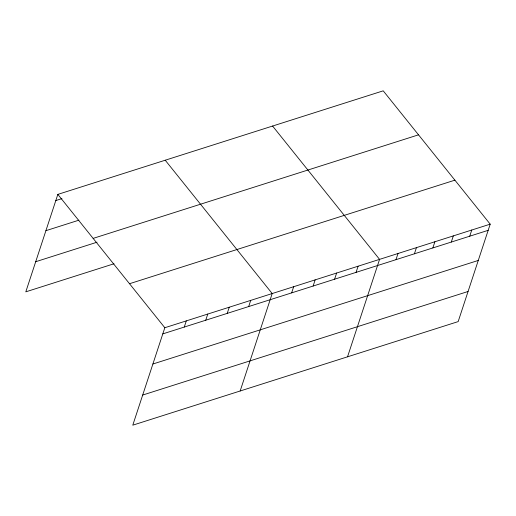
<?xml version="1.0" encoding="UTF-8"?>
<svg xmlns="http://www.w3.org/2000/svg" width="516" height="516" viewBox="0 0 516 516"><rect width="100%" height="100%" fill="white"/><g stroke="black" fill="none" stroke-linecap="round" stroke-linejoin="round"><path stroke-width="0.77" d="M490.2 224.157L164.823 327.725L132.78 425.171L458.163 321.603L490.2 224.157L383.22 90.829L57.837 194.397L25.8 291.843L114.004 263.766M184.27 327.054L186.295 320.887M205.742 320.217L207.767 314.05M227.221 313.38L229.246 307.22M248.693 306.549L250.718 300.383M240.159 390.993L272.196 293.546L165.217 160.218M291.643 292.875L293.668 286.709M313.122 286.045L315.147 279.878M334.594 279.208L336.619 273.041M356.066 272.371L358.098 266.204M347.532 356.82L379.57 259.367L272.59 126.039M395.985 259.664L398.01 253.504M414.419 253.801L416.444 247.635M432.86 247.932L434.885 241.765M451.294 242.062L453.325 235.896M469.734 236.193L471.759 230.026M55.812 200.563L61.946 198.608M45.911 230.684L78.89 220.184M93.144 238.392L418.521 134.831M35.701 261.722L97.06 242.191M129.516 283.723L454.899 180.161M162.792 333.891L488.175 230.323M152.891 364.012L478.268 260.445M142.687 395.05L468.064 291.482M57.837 194.397L164.823 327.725"/></g></svg>
